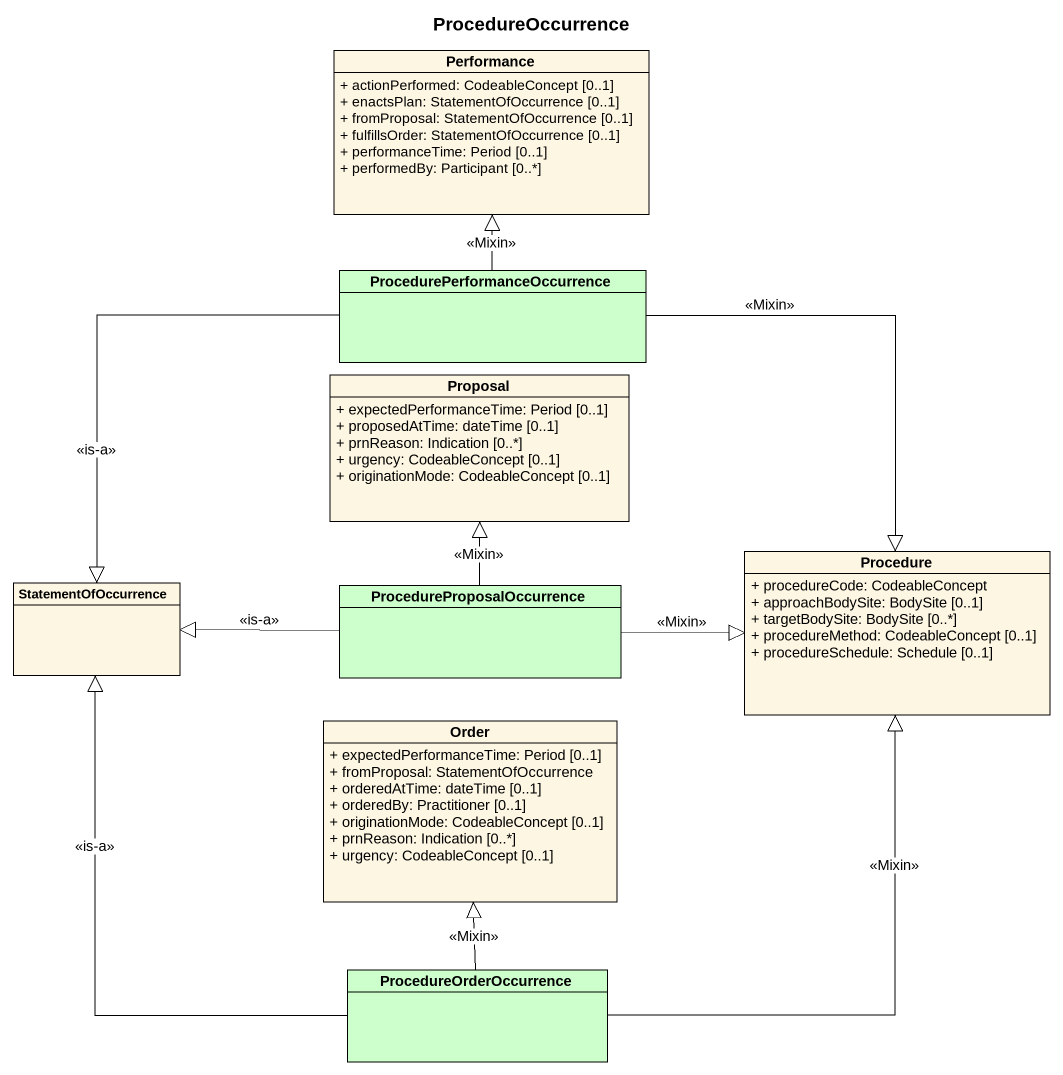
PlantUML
@startuml
title ProcedureOccurrence
hide circle
hide empty members
skinparam classAttributeIconSize 0
class Performance {
  + actionPerformed: CodeableConcept [0..1]
  + enactsPlan: StatementOfOccurrence [0..1]
  + fromProposal: StatementOfOccurrence [0..1]
  + fulfillsOrder: StatementOfOccurrence [0..1]
  + performanceTime: Period [0..1]
  + performedBy: Participant [0..*]
}
class "ProcedurePerformanceOccurrence" as ProcedurePerformanceOccurren #CCFFCC
class Proposal {
  + expectedPerformanceTime: Period [0..1]
  + proposedAtTime: dateTime [0..1]
  + prnReason: Indication [0..*]
  + urgency: CodeableConcept [0..1]
  + originationMode: CodeableConcept [0..1]
}
class Procedure {
  + procedureCode: CodeableConcept
  + approachBodySite: BodySite [0..1]
  + targetBodySite: BodySite [0..*]
  + procedureMethod: CodeableConcept [0..1]
  + procedureSchedule: Schedule [0..1]
}
class StatementOfOccurrence
class ProcedureProposalOccurrence #CCFFCC
class Order {
  + expectedPerformanceTime: Period [0..1]
  + fromProposal: StatementOfOccurrence
  + orderedAtTime: dateTime [0..1]
  + orderedBy: Practitioner [0..1]
  + originationMode: CodeableConcept [0..1]
  + prnReason: Indication [0..*]
  + urgency: CodeableConcept [0..1]
}
class ProcedureOrderOccurrence #CCFFCC
ProcedurePerformanceOccurren -up-|> Performance : <<Mixin>>
ProcedurePerformanceOccurren --|> Procedure : <<Mixin>>
ProcedurePerformanceOccurren --|> StatementOfOccurrence : <<is-a>>
ProcedureProposalOccurrence -up-|> Proposal : <<Mixin>>
ProcedureProposalOccurrence -right-|> Procedure : <<Mixin>>
ProcedureProposalOccurrence -left-|> StatementOfOccurrence : <<is-a>>
ProcedureOrderOccurrence -up-|> Procedure : <<Mixin>>
ProcedureOrderOccurrence -up-|> StatementOfOccurrence : <<is-a>>
ProcedureOrderOccurrence -up-|> Order : <<Mixin>>
@enduml
